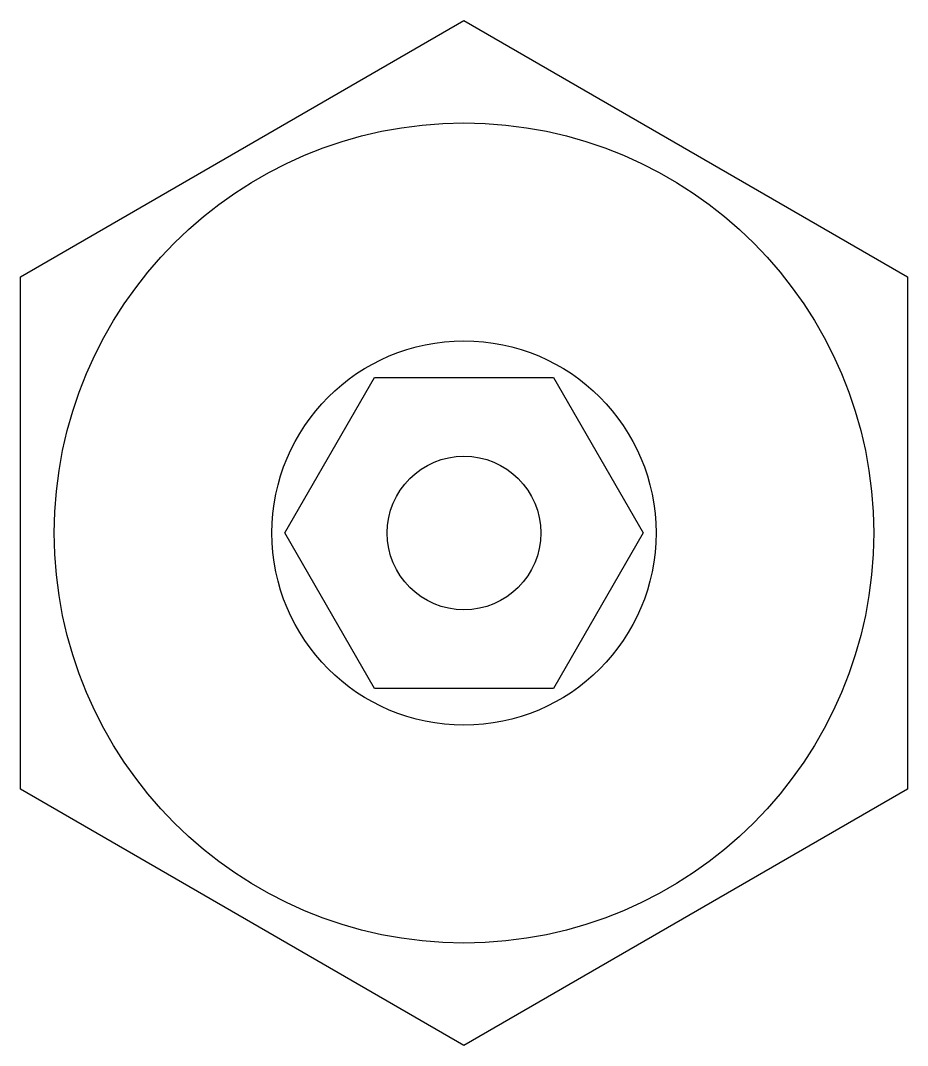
# Model space of a CAD drawing. Header units: millimetres. Extents: x 0 to 54, y 0 to 62.4.
import ezdxf

# ---------------------------------------------------------------- set-up
doc = ezdxf.new("R2010")
doc.units = ezdxf.units.MM
doc.layers.add('DIM1', color=11, linetype='Continuous')
doc.layers.add('THIET BI DIEN', color=5, linetype='Continuous')

# ---------------------------------------------------------------- blocks, each defined once
blk = doc.blocks.new('F54')
at = {"layer": 'DIM1', "color": 6}
blk.add_circle((0, 0), 24.942, dxfattribs=at)
at = {"layer": 'DIM1'}
blk.add_circle((0, 0), 11.691, dxfattribs=at)
at = {"layer": 'THIET BI DIEN', "ltscale": 15}
for points in [[(0, -31.177), (-27, -15.588), (-27, 15.588), (0, 31.177), (27, 15.588), (27, -15.588)], [(10.912, 0), (5.456, -9.45), (-5.456, -9.45), (-10.912, 0), (-5.456, 9.45), (5.456, 9.45)]]:
    blk.add_lwpolyline(points, close=True, dxfattribs=at)
blk.add_circle((0, 0), 4.677, dxfattribs=at)

msp = doc.modelspace()

# ---------------------------------------------------------------- block references
msp.add_blockref('F54', (27, 31.177))

doc.saveas('drawing.dxf')
